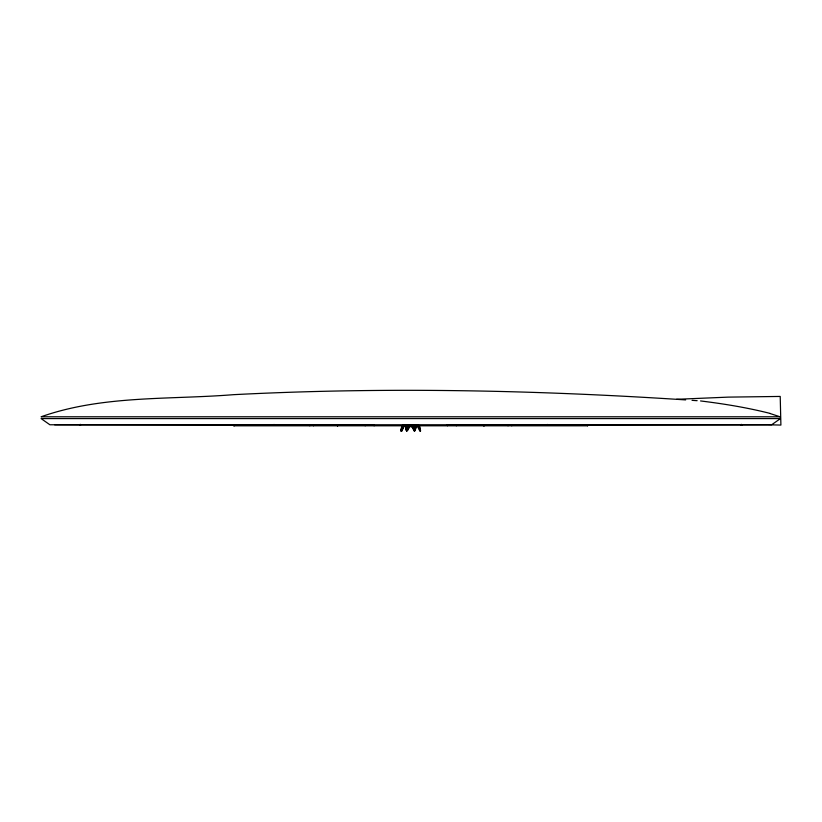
<?xml version="1.0" encoding="UTF-8"?>
<svg xmlns="http://www.w3.org/2000/svg" width="822" height="822" viewBox="0 0 822 822"><rect width="100%" height="100%" fill="white"/><g stroke="black" fill="none" stroke-linecap="round" stroke-linejoin="round"><path stroke-width="1.23" d="M404.003 425.416L405.719 425.724A45.087 45.087 0 0 0 406.345 425.817M409.993 426.608L410.024 426.084M412.726 425.632L412.295 425.416M407.424 425.899L406.366 430.574A45.076 12.053 67.3 0 1 405.503 427.276L406.304 425.344M407.63 425.899L406.726 430.492A44.326 16.964 90 0 1 407.507 425.21M404.095 425.467L403.078 427.276A45.076 40.144 -35.3 0 0 401.393 430.574L401.023 430.574A45.076 36.959 49.6 0 1 401.609 427.276L402.564 425.344M403.581 427.337L403.54 427.399A45.076 40.021 -36.3 0 0 401.907 430.707L401.526 430.707A45.076 36.754 50.1 0 1 401.681 429.587A45.076 36.959 49.6 0 0 401.496 430.707L401.855 430.707A45.076 40.144 -35.3 0 1 403.54 427.399L404.136 425.467M412.654 425.344L412.284 427.399A45.076 19.82 65.6 0 1 414.093 430.707L415.182 430.574A45.076 12.053 -67.3 0 0 416.055 427.276M412.819 425.611L412.243 427.337M414.997 425.745L415.87 427.337L415.254 425.344M416.066 427.214L415.86 427.399A45.076 12.053 -67.3 0 1 414.987 430.707L414.473 431.026M402.328 425.94L401.629 427.276A45.076 36.754 50.1 0 0 401.064 430.574L401.187 430.492A44.326 40.853 90 0 1 401.588 429.3A44.326 40.853 -90 0 0 401.311 430.492M401.968 429.464A45.076 40.021 -36.3 0 0 401.434 430.574L401.27 430.492A44.326 41.038 90 0 1 403.078 425.21M401.218 430.954L402.955 425.683M401.146 430.903L403.037 425.683M407.712 425.21A44.326 16.964 -90 0 0 406.931 430.492L407.27 430.574A45.076 19.82 -65.6 0 1 409.079 427.276L408.894 425.344M406.479 430.954L407.465 430.707A45.076 19.82 -65.6 0 1 409.274 427.399L408.729 425.611M406.006 426.741L406.366 425.611M700.56 400.941C723.966 403.818 747.558 407.671 770.255 413.456M417.442 425.467L417.987 427.399A45.076 40.083 35.8 0 1 419.672 430.707L420.515 430.574A45.076 36.867 -49.8 0 0 419.939 427.276L418.984 425.344M414.288 431.088L414.288 430.574A45.076 19.82 65.6 0 0 412.469 427.276L412.439 427.214M417.607 425.745L418.449 427.276A45.076 40.083 35.8 0 1 420.145 430.574L420.566 430.954L418.501 425.683M416.466 425.416L414.401 425.714M412.079 425.477L409.284 425.416M417.545 425.416L415.911 425.714A45.076 45.076 0 0 1 414.576 425.888M415.829 425.724L415.911 425.2M411.37 425.621L411.668 425.591A45.076 31.873 -90 0 0 413.014 425.436M411.37 426.135L411.668 426.115A45.076 31.873 -90 0 0 413.014 425.96M676.547 399.307L728.354 397.118L780.212 396.44L780.9 425.066L767.604 424.769M405.77 426.145L405.729 425.621L406.181 426.145M780.448 416.785L41.1 416.785C102.534 395.063 169.301 399.831 233.314 394.683C384.018 386.926 535.122 390.049 685.651 399.903M374.277 425.272L54.632 424.769M447.271 425.272L766.936 424.769M409.705 425.467L412.182 425.467M415.85 425.621L415.367 426.135L415.778 425.621M233.88 425.796L587.709 425.796L587.709 425.272M411.072 426.135L410.435 425.621M409.346 426.608L412.161 426.608M419.919 431.026L420.042 430.707A45.076 36.867 -49.8 0 0 419.58 427.943M692.032 400.335L697.138 400.684M408.842 425.632L409.51 425.529A45.076 31.873 90 0 1 408.986 425.498M405.647 425.714L404.342 425.477M401.691 431.088L400.972 430.954L401.732 431.088M770.163 413.558L780.037 416.785M418.768 426.073L419.138 426.741M420.463 430.903L420.268 430.492A44.326 40.956 90 0 0 418.377 425.21M406.674 431.088L406.561 430.707A45.076 12.053 67.3 0 1 405.832 427.943M414.124 425.899L414.822 430.492A44.326 16.964 -90 0 0 414.041 425.21M413.928 425.899L414.627 430.492A44.326 16.964 90 0 0 413.836 425.21M741.331 424.45L741.331 425.272M587.627 425.272L587.586 425.796M547.544 425.272L547.339 424.45L547.298 425.272M511.767 425.272L511.767 425.796M508.047 424.769L508.047 425.796M484.158 425.272L484.158 425.796M484.014 425.272L483.963 425.796M483.757 425.272L483.757 425.796M456.323 425.272L456.323 425.796M447.271 424.769L447.394 425.796M412.048 425.2L412.048 425.714M411.072 425.621L410.979 426.135M410.774 424.769L410.908 426.135M410.753 425.621L410.61 426.135M409.51 424.964L409.51 426.186M374.277 424.769L374.154 425.796M365.194 425.272L365.194 425.796M337.791 425.272L337.791 425.796M337.585 425.272L337.534 425.796M337.328 425.272L337.328 425.796M313.501 424.769L313.501 425.796M309.802 425.272L309.802 425.796M274.209 425.272L274.014 424.45L274.014 425.272M234.095 425.272L234.095 425.796M233.951 425.272L233.951 425.796M80.505 424.45L80.505 425.272M80.422 424.45L80.422 425.272M80.022 424.45L80.022 425.272M409.88 426.115A45.076 32.027 90 0 1 408.976 426.022M401.27 430.492A44.326 41.038 -90 0 1 403.16 425.21M418.46 425.21A44.326 40.956 -90 0 1 420.35 430.492M402.42 426.947A44.326 40.853 90 0 0 401.989 428.118A44.326 40.853 -90 0 1 402.287 427.532M402.246 428.909A45.076 40.021 -36.3 0 1 402.831 427.82M402.112 427.337L402.092 427.399A45.076 36.754 50.1 0 0 401.979 427.943A45.076 36.959 49.6 0 1 402.081 427.399L402.41 426.741L402.112 427.337M780.448 418.583L771.663 424.769L49.895 424.769L41.1 418.583L780.448 418.583M406.458 425.632L405.328 425.477A63.376 63.366 0 0 0 406.469 425.632M741.639 425.272L741.639 424.45L741.557 425.272M741.115 425.272L741.115 424.45L741.033 425.272"/></g></svg>
